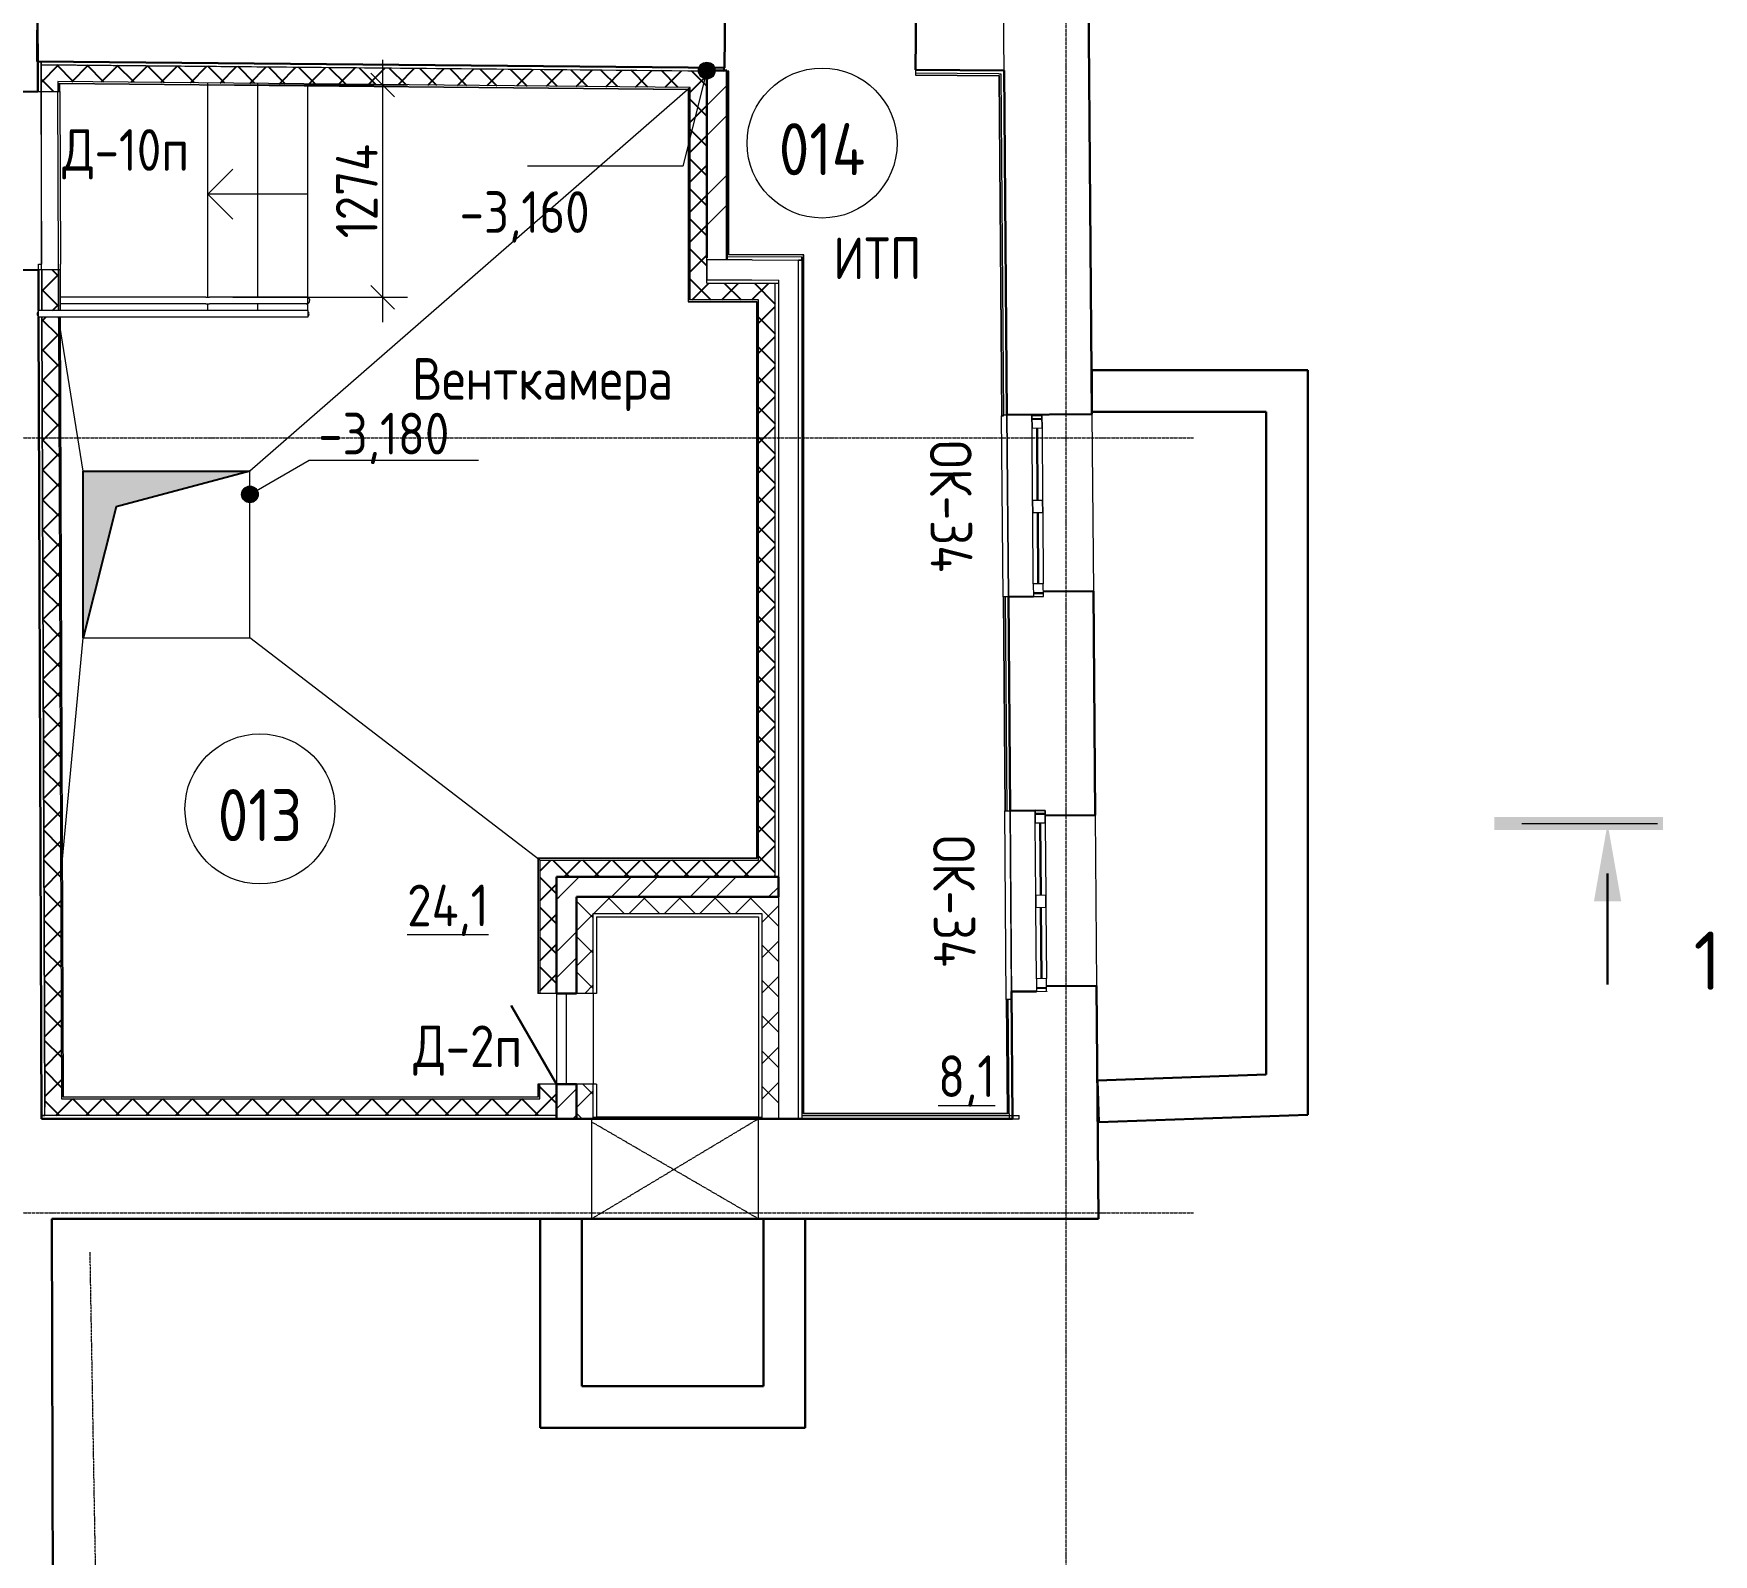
# Model space of a CAD drawing. Header units: millimetres. Extents: x 504091 to 2165846, y 135022 to 442887.
# Drawn here: x 1536887 to 1546963, y 311933 to 321057 of the extents above; entities that cross this region are included whole.
import ezdxf

# ---------------------------------------------------------------- set-up
doc = ezdxf.new("R2010")
doc.units = ezdxf.units.MM
for name, pattern in [('ADSK_Линия сетки', [25, 20, -2.5, 0, -2.5]), ('ADSK_Штриховая_ш3 п1_5', [4.5, 3, -1.5]), ('ADSK_Штрихпунктирная 2 точки_ш15 п1_5 п1_5 п1_5', [19.5, 15, -1.5, 0, -1.5, 0, -1.5]), ('осеваяX2', [4, 2.5, -0.5, 0.5, -0.5])]:
    doc.linetypes.add(name, pattern=pattern)
doc.layers.get('Defpoints').update_dxf_attribs({"color": 255})
for name, color, linetype, lineweight in [('_ Окна', 7, 'Continuous', 30), ('Аннотация', 7, 'Continuous', 9), ('Двери', 7, 'Continuous', 20), ('Лестницы', 7, 'Continuous', 18), ('Марки дверей', 7, 'Continuous', 20), ('Марки окон', 7, 'Continuous', 20), ('Марки помещений', 7, 'Continuous', 20), ('Ограждение', 7, 'Continuous', 18), ('Окна', 7, 'Continuous', 18), ('Оси', 165, 'осеваяX2', 13), ('отметки', 7, 'Continuous', 20), ('Перекрытие', 7, 'Continuous', 18), ('размеры', 7, 'Continuous', 9), ('Разрезы', 7, 'Continuous', 9), ('Стены внутренние', 7, 'Continuous', 18), ('Стены наружные', 7, 'Continuous', 18), ('Стены несущие', 7, 'Continuous', 30), ('Стены отделка', 7, 'Continuous', 30), ('Стены перегородки', 7, 'Continuous', 30), ('Стены штриховка', 7, 'Continuous', 18), ('Стрелки вверх', 7, 'Continuous', 18)]:
    doc.layers.add(name, color=color, linetype=linetype, lineweight=lineweight)
doc.layers.add('Линии', color=7, linetype='Continuous', lineweight=9, true_color=0x00a600)
doc.layers.add('Штриховка', color=252, linetype='Continuous')
doc.styles.add('GOST Common', font='GOST_Common.ttf', dxfattribs={"width": 0.9, "height": 350})
doc.styles.add('GOST Common_1', font='GOST_Common.ttf', dxfattribs={"width": 0.9, "height": 250})
doc.styles.add('GOST Common_2', font='GOST_Common.ttf', dxfattribs={"width": 0.9, "height": 200})
doc.styles.add('GOST Common_3', font='GOST_Common.ttf', dxfattribs={"height": 250})
doc.dimstyles.new('ADSK_Основной_2_5_мм_Округление_до_1_мм', dxfattribs={"dimscale": 304.8, "dimtxt": 251.428749, "dimasz": 0.463911, "dimexe": 0.492126, "dimexo": 0.492126, "dimgap": 0.098425, "dimtad": 1, "dimdec": 0, "dimdsep": 46, "dimtxsty": 'GOST Common_1', "dimblk1": 'OBLIQUE', "dimblk2": 'OBLIQUE', "dimsah": 1, "dimcen": 0.09, "dimdle": 0.492126, "dimazin": 2, "dimtfac": 1, "dimtdec": 4, "dimtix": 1, "dimtmove": 0, "dimatfit": 3, "dimfxl": 0, "dimtvp": 1, "dimtolj": 1, "dimtzin": 0, "dimlwd": 20, "dimlwe": 20, "dimarcsym": 0})
pattern_1 = [(45, (1487730.53, 305686.97), (-106.066, 106.066), []), (135, (1487730.53, 305686.97), (-106.066, -106.066), [])]
pattern_2 = [(45, (1487730.53, 305686.97), (-235.7317, 235.7317), []), (45, (1487887.68, 305686.97), (-235.7317, 235.7317), [])]

# ---------------------------------------------------------------- blocks, each defined once
blk = doc.blocks.new('окна_rehau_двупольное - 1085х1220Н ОК34-3161617-План подвала')
at = {"layer": '_ Окна', "lineweight": 18}
for p, q in [((-542.5, -105), (-542.5, -45)), ((-542.5, -45), (-466.5, -45)), ((-466.5, -45), (-466.5, -105)), ((-35.5, -105), (-35.5, -45)), ((-35.5, -45), (40.5, -45)), ((40.5, -45), (40.5, -105)), ((466.5, -45), (466.5, -105)), ((542.5, -45), (466.5, -45)), ((542.5, -105), (542.5, -45)), ((-466.5, -105), (-542.5, -105)), ((40.5, -105), (-35.5, -105)), ((466.5, -105), (542.5, -105))]:
    blk.add_line(p, q, dxfattribs=at)
at = {"layer": '_ Окна'}
for p, q in [((-522.5, -105), (-522.5, -45)), ((-466.5, -75), (-35.5, -75)), ((40.5, -75), (466.5, -75)), ((522.5, -105), (522.5, -45))]:
    blk.add_line(p, q, dxfattribs=at)
at = {"layer": 'Окна'}
for p, q in [((-542.5, -45), (-542.5, -105)), ((-466.5, -45), (-542.5, -45)), ((-466.5, -45), (-35.5, -45)), ((40.5, -45), (-35.5, -45)), ((40.5, -45), (466.5, -45)), ((542.5, -45), (466.5, -45)), ((542.5, -105), (542.5, -45)), ((-542.5, -105), (-466.5, -105)), ((-35.5, -105), (-466.5, -105)), ((-35.5, -105), (40.5, -105)), ((466.5, -105), (40.5, -105)), ((466.5, -105), (542.5, -105))]:
    blk.add_line(p, q, dxfattribs=at)
blk = doc.blocks.new('AC_Дверь_Однопольная_Стальная - 545х1295 Л нов Д2п-6472559-План подвала')
at = {"layer": 'Двери', "lineweight": 30}
blk.add_line((-273, 60), (199, 333), dxfattribs=at)
blk = doc.blocks.new('Ограждение - 40-3256489-План подвала')
at = {"layer": 'Ограждение', "lineweight": 18}
blk.add_arc((0, 0), 20, 39.7748, 140.2252, dxfattribs=at)
blk = doc.blocks.new('Ограждение - 40-3098293-План подвала')
at = {"layer": 'Ограждение', "lineweight": 18}
blk.add_arc((0, 0), 20, 219.7748, 320.2252, dxfattribs=at)
blk = doc.blocks.new('Ограждение - Ограждение-3256397-План подвала')
at = {"layer": 'Ограждение'}
for p, q in [((49186, 13668), (49186, 13708)), ((50201, 13708), (49186, 13708)), ((50801, 13708), (50201, 13708)), ((50801, 13708), (50801, 13668)), ((50201, 13668), (49186, 13668)), ((50801, 13668), (50201, 13668))]:
    blk.add_line(p, q, dxfattribs=at)
for name, p, rotation in [('Ограждение - 40-3098293-План подвала', (49198, 13688), 269.9999999999997), ('Ограждение - 40-3256489-План подвала', (50789, 13688), 269.9999999999993)]:
    blk.add_blockref(name, p, dxfattribs=dict(rotation=rotation))
blk = doc.blocks.new('Тип перил - D40-V5-План подвала')
at = {"layer": 'Ограждение', "flags": 128}
for points in [[(50792, 13788), (50794, 13788), (50796, 13788), (50798, 13787), (50799, 13787), (50801, 13786), (50802, 13785), (50803, 13785), (50804, 13784), (50805, 13783), (50806, 13782), (50807, 13782), (50808, 13781), (50808, 13780), (50809, 13779), (50809, 13779), (50810, 13778), (50810, 13778), (50810, 13777), (50811, 13776), (50811, 13776), (50811, 13775), (50811, 13775), (50811, 13774), (50812, 13774), (50812, 13773), (50812, 13773), (50812, 13773), (50812, 13772), (50812, 13772), (50812, 13771), (50812, 13771), (50812, 13771), (50812, 13770), (50812, 13770), (50812, 13769), (50812, 13769), (50812, 13769), (50812, 13768), (50812, 13768), (50812, 13768)], [(50792, 13748), (50794, 13748), (50796, 13748), (50798, 13749), (50799, 13749), (50801, 13750), (50802, 13750), (50803, 13751), (50804, 13752), (50805, 13753), (50806, 13753), (50807, 13754), (50808, 13755), (50808, 13756), (50809, 13756), (50809, 13757), (50810, 13758), (50810, 13758), (50810, 13759), (50811, 13759), (50811, 13760), (50811, 13760), (50811, 13761), (50811, 13761), (50812, 13762), (50812, 13762), (50812, 13763), (50812, 13763), (50812, 13764), (50812, 13764), (50812, 13764), (50812, 13765), (50812, 13765), (50812, 13766), (50812, 13766), (50812, 13766), (50812, 13767), (50812, 13767), (50812, 13767), (50812, 13768), (50812, 13768)]]:
    blk.add_lwpolyline(points, dxfattribs=at)
blk = doc.blocks.new('Тип перил - Перила_Внутренний_-V6-План подвала')
at = {"layer": 'Ограждение'}
for p, q in [((50190, 13788), (49319, 13788)), ((50190, 13748), (49319, 13748)), ((50190, 13788), (50212, 13788)), ((50190, 13748), (50212, 13748)), ((50801, 13788), (50212, 13788)), ((50801, 13748), (50212, 13748)), ((50801, 13748), (50801, 13788))]:
    blk.add_line(p, q, dxfattribs=at)
blk = doc.blocks.new('Разрез - Номер вида сзади_3_5 мм-16063-План подвала')
at = {"layer": 'Разрезы'}
for points in [[(9.8, 0.4), (9.8, -0.39), (-0.33, -0.39), (-0.33, 0.4)], [(2.18, -4.67), (3, 0), (3.82, -4.67)]]:
    blk.add_hatch(color=256, dxfattribs=at).paths.add_polyline_path(points)
at = {"layer": 'Разрезы', "lineweight": 30}
blk.add_line((3, -3), (3, -9.66), dxfattribs=at)
blk = doc.blocks.new('_Oblique')
at = {"color": 0, "linetype": 'ByBlock', "lineweight": -2}
blk.add_line((-0.5, -0.5), (0.5, 0.5), dxfattribs=at)
blk = doc.blocks.new('*D4266')
at = {"layer": 'Defpoints', "color": 0, "lineweight": 20, "transparency": 16777216}
for p in [(1537932, 320749), (1537932, 319475), (1538981, 319475)]:
    blk.add_point(p, dxfattribs=at)
at = {"layer": 'размеры', "color": 0, "lineweight": 20, "transparency": 16777216}
for p, q in [((1538981, 320899), (1538981, 319325)), ((1538082, 320749), (1539131, 320749)), ((1538082, 319475), (1539131, 319475))]:
    blk.add_line(p, q, dxfattribs=at)
at = {"layer": 'размеры', "color": 0, "lineweight": 20, "transparency": 16777216, "xscale": 141.4, "yscale": 141.4, "zscale": 141.4}
for p, rotation in [((1538981, 320749), 90), ((1538981, 319475), 270)]:
    blk.add_blockref('_Oblique', p, dxfattribs=dict(at, rotation=rotation))
at = {"layer": 'размеры', "color": 0, "lineweight": 20, "transparency": 16777216, "insert": (1538826, 320112), "char_height": 250, "width": 726.16, "attachment_point": 5, "rotation": 90, "style": 'GOST Common_1'}
blk.add_mtext('\\A1;1274', dxfattribs=at)
blk = doc.blocks.new('оси')
at = {"layer": 'Оси', "linetype": 'ADSK_Линия сетки'}
for p, q in [((61850, -2196.5), (61850, 46378)), ((-3614.3, 15100), (62615.4, 15100)), ((-3614.3, 10450), (62615.4, 10450))]:
    blk.add_line(p, q, dxfattribs=at)

msp = doc.modelspace()

# ---------------------------------------------------------------- hatches: boundary and pattern name
at = {"layer": 'отметки'}
h = msp.add_hatch(color=256, dxfattribs=at)
edge = h.paths.add_edge_path()
edge.add_arc((1540925.6569, 320835.6712), 50, 0, 360)
h = msp.add_hatch(color=256, dxfattribs=at)
edge = h.paths.add_edge_path()
edge.add_arc((1538185.2895, 318292.6702), 50, 0, 360)
at = {"layer": 'Стены внутренние', "lineweight": 9}
h = msp.add_hatch(dxfattribs=at)
h.set_pattern_fill('ANSI32', color=256, scale=40)
h.set_pattern_definition([(45, (1487730.53, 305686.97), (-269.4077, 269.4077), []), (45, (1487910.13, 305686.97), (-269.4077, 269.4077), [])])
h.paths.add_polyline_path([(1540925.6217, 319699.6541), (1541045.6217, 319699.6541), (1541045.6569, 320835.6712), (1541027.6345, 320835.6712), (1541027.595, 320831.492), (1540925.6569, 320831.492), (1540925.6569, 319786.7952)])
h = msp.add_hatch(dxfattribs=at)
h.set_pattern_fill('FP_2', color=256, style=0, pattern_type=2)
h.set_pattern_definition(pattern_2)
h.paths.add_polyline_path([(1540144.1556, 315878.2387), (1541354.844, 315878.2387), (1541354.844, 315998.2387), (1540024.1556, 315998.2387), (1540024.1556, 315878.2387), (1540084.1556, 315878.2387)])
h = msp.add_hatch(dxfattribs=at)
h.set_pattern_fill('FP_2', color=256, style=0, pattern_type=2)
h.set_pattern_definition(pattern_2)
h.paths.add_polyline_path([(1540024.1556, 314546.4008), (1540144.1556, 314546.4008), (1540144.1556, 314582.7493), (1540024.1556, 314582.7493), (1540024.1556, 314566.4008)])
h.paths.add_polyline_path([(1540144.1556, 315449.0793), (1540144.1556, 315878.2387), (1540024.1556, 315878.2387), (1540024.1556, 315449.0793), (1540084.1556, 315449.0793)])
h = msp.add_hatch(dxfattribs=at)
h.set_pattern_fill('FP_3', color=256, style=0, pattern_type=2)
h.set_pattern_definition(pattern_1)
h.paths.add_polyline_path([(1540244.1556, 315778.2387), (1541354.844, 315778.2387), (1541354.844, 315878.2387), (1540144.1556, 315878.2387), (1540144.1556, 315778.2387)])
h = msp.add_hatch(dxfattribs=at)
h.set_pattern_fill('FP_3', color=256, style=0, pattern_type=2)
h.set_pattern_definition(pattern_1)
h.paths.add_polyline_path([(1540244.1556, 314546.4008), (1540244.1556, 314582.7493), (1540144.1556, 314582.7493), (1540144.1556, 314546.4008)])
h.paths.add_polyline_path([(1540144.1556, 315449.0793), (1540244.1556, 315449.0793), (1540244.1556, 315778.2387), (1540144.1556, 315778.2387), (1540144.1556, 315660.5933)])
h = msp.add_hatch(dxfattribs=at)
h.set_pattern_fill('FP_3', color=256, style=0, pattern_type=2)
h.set_pattern_definition(pattern_1)
h.paths.add_polyline_path([(1541354.844, 314546.4008), (1541354.844, 315778.2387), (1541254.844, 315778.2387), (1541254.844, 314546.4008)])
h = msp.add_hatch(dxfattribs=at)
h.set_pattern_fill('FP_2', color=256, style=0, pattern_type=2)
h.set_pattern_definition(pattern_2)
h.paths.add_polyline_path([(1540084.1556, 314582.7493), (1540144.1556, 314582.7493), (1540144.1556, 314753.9008), (1540024.1556, 314753.9008), (1540024.1556, 314582.7493)])
h.paths.add_polyline_path([(1540144.1556, 315298.9008), (1540144.1556, 315449.0793), (1540024.1556, 315449.0793), (1540024.1556, 315298.9008), (1540084.1556, 315298.9008)])
h = msp.add_hatch(dxfattribs=at)
h.set_pattern_fill('FP_3', color=256, style=0, pattern_type=2)
h.set_pattern_definition(pattern_1)
h.paths.add_polyline_path([(1540144.1556, 314582.7493), (1540244.1556, 314582.7493), (1540244.1556, 314753.9008), (1540144.1556, 314753.9008), (1540144.1556, 314623.3498)])
h.paths.add_polyline_path([(1540234.4403, 315298.9008), (1540244.1556, 315298.9008), (1540244.1556, 315449.0793), (1540144.1556, 315449.0793), (1540144.1556, 315298.9008)])
at = {"layer": 'Штриховка'}
h = msp.add_hatch(dxfattribs=at)
h.set_pattern_fill('ANSI37', color=256, scale=40)
h.set_pattern_definition([(45, (1487730.53, 305686.97), (-89.80256, 89.80256), []), (135, (1487730.53, 305686.97), (-89.80256, -89.80256), [])])
h.paths.add_polyline_path([(1537037.7055, 319354.8234), (1536937.7052, 319354.8234), (1536955.1458, 314566.4008), (1540024.1556, 314566.4008), (1540024.1556, 314753.9008), (1539924.1556, 314753.9008), (1539924.1556, 314666.4008), (1537054.7819, 314666.4008)])
h.paths.add_polyline_path([(1540925.6569, 320832.456), (1536932.1858, 320870.2202), (1536932.7716, 320709.3878), (1537032.7706, 320709.7521), (1537032.5538, 320769.2689), (1540825.6569, 320733.3994), (1540825.6569, 319460.1546), (1541234.844, 319458.8744), (1541234.844, 316098.2387), (1539924.1556, 316098.2387), (1539924.1556, 315298.9008), (1540024.1556, 315298.9008), (1540024.1556, 315998.2387), (1541334.844, 315998.2387), (1541334.844, 319558.5607), (1541196.5549, 319558.9934), (1540925.6569, 319559.841), (1540925.6569, 319559.8412), (1540925.6569, 319710.9055)])
h.paths.add_polyline_path([(1537036.6677, 319639.7591), (1536936.6687, 319639.3949), (1536937.5595, 319394.8234), (1537037.5598, 319394.8234)], flags=17)
h = msp.add_hatch(color=256, dxfattribs=at)
h.dxf.hatch_style = 1
h.paths.add_polyline_path([(1537185.2895, 317431.9763), (1537185.2895, 318431.9763), (1538185.2895, 318431.9763), (1537382.784, 318216.9456)])

# ---------------------------------------------------------------- linework, layer by layer
at = {"layer": 'Лестницы'}
for p, q in [((1537931.9238, 319474.4448), (1537931.9238, 320760.764)), ((1538231.9238, 319474.8234), (1538231.9238, 320757.927)), ((1538231.9238, 319474.8234), (1538231.9238, 320757.927)), ((1538531.9238, 319474.8234), (1538531.9238, 320755.0901)), ((1538531.9238, 319474.8234), (1538531.9238, 320755.0901)), ((1537931.9238, 319394.8234), (1537931.9238, 319435.2021)), ((1538231.9238, 319394.8234), (1538231.9238, 319434.8234)), ((1538231.9238, 319394.8234), (1538231.9238, 319434.8234)), ((1538531.9238, 319394.8234), (1538531.9238, 319434.8234)), ((1538531.9238, 319394.8234), (1538531.9238, 319434.8234))]:
    msp.add_line(p, q, dxfattribs=at)
at = {"layer": 'Линии', "color": 7, "linetype": 'ADSK_Штриховая_ш3 п1_5'}
for p, q in [((1540234.844, 314546.4008), (1540234.844, 313946.4008)), ((1541234.844, 314546.4008), (1540234.844, 314546.4008)), ((1540234.844, 313946.4008), (1541234.844, 314546.4008)), ((1541234.844, 313946.4008), (1540234.844, 314527.2515)), ((1541234.844, 313946.4008), (1541234.844, 314546.4008)), ((1540234.844, 313946.4008), (1541234.844, 313946.4008))]:
    msp.add_line(p, q, dxfattribs=at)
at = {"layer": 'Линии', "color": 7, "linetype": 'ADSK_Штрихпунктирная 2 точки_ш15 п1_5 п1_5 п1_5'}
msp.add_line((1537371.3916, 305329.5031), (1537226.5323, 313746.4008), dxfattribs=at)
at = {"layer": 'Линии', "color": 7}
for centre in [(1541616.9057, 320400.4672), (1538245.3362, 316405.2321)]:
    msp.add_circle(centre, 450, dxfattribs=at)
at = {"layer": 'отметки', "lineweight": 20}
for p, q in [((1540925.6569, 320835.6712), (1540781.1989, 320260.8395)), ((1540781.1989, 320260.8395), (1539849.9911, 320260.8395)), ((1538185.2895, 318292.6702), (1538540.9117, 318497.9888)), ((1538540.9117, 318497.9888), (1539556.4773, 318497.9888))]:
    msp.add_line(p, q, dxfattribs=at)
at = {"layer": 'отметки'}
for centre in [(1540925.6569, 320835.6712), (1538185.2895, 318292.6702)]:
    msp.add_circle(centre, 50, dxfattribs=at)
at = {"layer": 'Перекрытие'}
for p, q in [((1542708.528, 320834.1729), (1542708.5165, 320835.5955)), ((1537931.9238, 319474.4448), (1537931.9238, 320760.764)), ((1540825.6569, 320733.3994), (1538185.2895, 318431.9763)), ((1536931.9238, 320709.3847), (1536931.9238, 319639.3776)), ((1537931.9238, 319394.8234), (1537931.9238, 319435.2021)), ((1537185.2895, 318431.9763), (1537037.7049, 319355.0056)), ((1538185.2895, 318431.9763), (1537185.2895, 318431.9763)), ((1537185.2895, 318431.9763), (1537185.2895, 317431.9763)), ((1538185.2895, 317431.9763), (1538185.2895, 318431.9763)), ((1537049.931, 315998.2387), (1537185.2895, 317431.9763)), ((1537185.2895, 317431.9763), (1538185.2895, 317431.9763)), ((1539924.1556, 316098.2387), (1538185.2895, 317431.9763)), ((1540024.1556, 315298.9008), (1540024.1556, 314753.9008)), ((1540084.1556, 314753.9008), (1540084.1556, 315298.9008)), ((1540244.1556, 315298.9008), (1540244.1556, 314753.9008))]:
    msp.add_line(p, q, dxfattribs=at)
at = {"layer": 'Разрезы', "lineweight": 20}
msp.add_line((1545814.9509, 316317.7263), (1546628.6644, 316317.7263), dxfattribs=at)
at = {"layer": 'Стены внутренние'}
for p, q in [((1541031.189, 320835.6712), (1541031.3373, 320851.4048)), ((1536936.5409, 319674.3947), (1536932.7712, 320709.3878)), ((1536916.5414, 319674.3219), (1536936.5413, 319674.3947)), ((1536916.6689, 319639.3221), (1536916.5414, 319674.3219)), ((1542725.31, 318769.8769), (1542734.1832, 317678.413)), ((1542734.5766, 317678.4162), (1542725.6971, 318770.6513)), ((1543235.6803, 318774.7973), (1543244.3158, 317712.5612)), ((1542744.6198, 316394.6414), (1542753.8204, 315262.9076)), ((1542753.8335, 315309.6804), (1542745.0132, 316394.6446)), ((1543255.2402, 316368.7916), (1543263.5728, 315343.8254))]:
    msp.add_line(p, q, dxfattribs=at)
at = {"layer": 'Стены наружные'}
for p, q in [((1537036.5409, 319674.5768), (1537032.7706, 320709.7521)), ((1537044.7705, 320709.7958), (1537048.5408, 319674.6205)), ((1542702.1843, 317678.1528), (1542693.3639, 318763.117)), ((1542721.8215, 315262.6475), (1542712.6209, 316394.3812))]:
    msp.add_line(p, q, dxfattribs=at)
at = {"layer": 'Стены несущие'}
for p, q in [((1536912.7717, 320709.315), (1536894.7592, 325654.7817)), ((1543235.6803, 318774.7973), (1543195.9282, 323664.5722)), ((1536911.8832, 321270.2523), (1536908.3015, 320890.2692)), ((1541031.3373, 320851.4048), (1541034.9191, 321231.388)), ((1542180.9103, 321220.5857), (1542177.3286, 320840.6026)), ((1536908.3015, 320890.2692), (1541031.3373, 320851.4048)), ((1540925.6569, 320835.6712), (1540925.6569, 319710.9055)), ((1541045.6569, 320835.6712), (1540925.6569, 320835.6712)), ((1541045.6211, 319699.4663), (1541045.6569, 320835.6712)), ((1542177.3286, 320840.6026), (1542708.9099, 320835.5918)), ((1542708.9099, 320835.5918), (1542725.6971, 318770.6513)), ((1536402.7751, 320707.4575), (1536912.7717, 320709.315)), ((1536916.6689, 319639.3221), (1536406.6722, 319637.4646)), ((1536917.5594, 319394.8234), (1536916.6689, 319639.3221)), ((1536935.2185, 314546.4008), (1536917.7051, 319354.8234)), ((1544531.0625, 319038.7592), (1543235.5667, 319038.7592)), ((1543235.5667, 319038.7592), (1543235.5667, 318788.7592)), ((1544531.0625, 314570.5275), (1544531.0625, 319038.7592)), ((1542725.6971, 318770.6513), (1543235.6803, 318774.7973)), ((1543235.5667, 318788.7592), (1544281.0625, 318788.7592)), ((1544281.0625, 318788.7592), (1544281.0625, 314811.7417)), ((1543244.3158, 317712.5612), (1542944.3258, 317710.1224)), ((1543255.2402, 316368.7916), (1543244.3158, 317712.5612)), ((1542884.5716, 317679.6356), (1542734.5766, 317678.4162)), ((1542734.5766, 317678.4162), (1542745.0132, 316394.6446)), ((1542944.5778, 317679.1234), (1542944.5696, 317680.1233)), ((1542745.0132, 316394.6446), (1542895.0082, 316395.864)), ((1542955.2501, 316366.3527), (1543255.2402, 316368.7916)), ((1541354.844, 315998.2387), (1540024.1556, 315998.2387)), ((1540024.1556, 315298.9008), (1540024.1556, 315998.2387)), ((1541354.844, 315878.2387), (1541354.844, 315998.2387)), ((1540144.1556, 315878.2387), (1541354.844, 315878.2387)), ((1540144.1556, 315298.9008), (1540144.1556, 315878.2387)), ((1540144.1556, 315298.9008), (1540024.1556, 315298.9008)), ((1542903.8286, 315310.8998), (1542753.8335, 315309.6804)), ((1542753.8335, 315309.6804), (1542760.0387, 314546.4008)), ((1543263.5728, 315343.8254), (1542963.5827, 315341.3866)), ((1542963.8347, 315310.3876), (1542963.8266, 315311.3876)), ((1543274.9334, 313946.4008), (1543263.5728, 315343.8254)), ((1544281.0625, 314811.7417), (1543268.1931, 314775.4984)), ((1543268.1931, 314775.4984), (1543277.1331, 314525.6583)), ((1540144.1556, 314753.9008), (1540024.1556, 314753.9008)), ((1540024.1556, 314546.4008), (1540024.1556, 314753.9008)), ((1540144.1556, 314753.9008), (1540144.1556, 314546.4008)), ((1543277.1331, 314525.6583), (1544531.0625, 314570.5275)), ((1542760.0387, 314546.4008), (1536935.2185, 314546.4008)), ((1536996.7592, 313946.4008), (1543274.9334, 313946.4008)), ((1537022.4568, 305509.9112), (1536996.7592, 313946.4008)), ((1539925.5267, 313946.4008), (1539925.5267, 312692.5127)), ((1540175.5267, 312942.5127), (1540175.5267, 313946.4008)), ((1541265.5267, 313946.4008), (1541265.5267, 312942.5127)), ((1541515.5267, 312692.5127), (1541515.5267, 313946.4008)), ((1541265.5267, 312942.5127), (1540175.5267, 312942.5127)), ((1539925.5267, 312692.5127), (1541515.5267, 312692.5127))]:
    msp.add_line(p, q, dxfattribs=at)
at = {"layer": 'Стены отделка', "lineweight": 9}
for p, q in [((1536932.1129, 320890.2218), (1536912.1131, 320890.149)), ((1536932.1129, 320890.2218), (1536931.9238, 320870.2227)), ((1536931.9238, 320870.2227), (1541027.595, 320831.492)), ((1541027.7841, 320851.4911), (1536932.1129, 320890.2218)), ((1536932.7716, 320709.3878), (1536932.1129, 320890.2218)), ((1540925.6569, 320832.4583), (1536932.1854, 320870.2225)), ((1536932.1854, 320870.2225), (1536932.7712, 320709.3878)), ((1541027.595, 320831.492), (1541027.7841, 320851.4911)), ((1541057.7704, 320831.2067), (1541045.6569, 320831.3212)), ((1541057.6569, 320819.2072), (1541057.7704, 320831.2067)), ((1541057.6569, 319731.4288), (1541057.6569, 320819.2072)), ((1542177.1334, 320840.6223), (1542176.8308, 320808.6238)), ((1542688.5143, 320835.7865), (1542177.1334, 320840.6223)), ((1542676.6755, 320815.8975), (1542688.6769, 320815.784)), ((1542688.5287, 320834.0103), (1542688.5143, 320835.7865)), ((1542708.528, 320834.1729), (1542688.5287, 320834.0103)), ((1542725.31, 318769.8769), (1542708.528, 320834.1729)), ((1540825.6569, 320733.3994), (1537032.5538, 320769.2689)), ((1537032.5538, 320769.2689), (1537032.7706, 320709.7521)), ((1537044.598, 320757.1544), (1540813.6569, 320721.5124)), ((1537044.7705, 320709.7958), (1537044.598, 320757.1544)), ((1540813.6569, 320721.5124), (1540813.6569, 319448.1921)), ((1540825.6569, 319460.1546), (1540825.6569, 320733.3994)), ((1542176.8308, 320808.6238), (1542676.7731, 320803.8961)), ((1542676.7731, 320803.8961), (1542693.3639, 318763.117)), ((1536912.7717, 320709.315), (1537044.7705, 320709.7958)), ((1540925.6569, 319559.841), (1540925.6569, 319710.9055)), ((1541045.6217, 319719.838), (1541494.844, 319718.0609)), ((1541504.844, 319730.0297), (1541057.6569, 319731.4288)), ((1541494.7767, 319698.061), (1541494.8392, 319718.0609)), ((1541494.844, 319718.0609), (1541494.844, 314546.4008)), ((1541506.844, 314578.4008), (1541506.844, 319728.0234)), ((1537048.6677, 319639.8029), (1536916.6689, 319639.3221)), ((1536916.6689, 319639.3221), (1536917.5594, 319394.8234)), ((1537037.5592, 319395.0056), (1537036.5409, 319674.5768)), ((1537049.5593, 319395.0056), (1537048.5408, 319674.6205)), ((1541474.844, 319698.1234), (1541494.7767, 319698.061)), ((1541494.844, 319698.1088), (1541474.844, 319698.1088)), ((1541334.844, 319558.561), (1540925.6569, 319559.8412)), ((1540925.6569, 319559.841), (1541196.5549, 319558.9934)), ((1541196.5549, 319558.9934), (1541356.9546, 319558.4915)), ((1541334.844, 315998.2387), (1541334.844, 319558.561)), ((1541354.844, 319558.5127), (1541334.844, 319558.5127)), ((1541356.9546, 319558.4915), (1541357.0172, 319578.4914)), ((1540813.6569, 319448.1921), (1541222.844, 319446.9118)), ((1541234.844, 319458.8744), (1540825.6569, 319460.1546)), ((1541222.844, 319446.9118), (1541222.844, 316110.2387)), ((1541234.844, 316098.2387), (1541234.844, 319458.8744)), ((1536917.7051, 319354.8234), (1536935.1456, 314566.4008)), ((1537037.7049, 319355.0056), (1537054.7819, 314666.4008)), ((1537066.7382, 314678.4008), (1537049.705, 319355.0056)), ((1542693.3639, 318763.117), (1542705.3635, 318763.2145)), ((1542705.3107, 318769.7143), (1542725.31, 318769.8769)), ((1542705.3635, 318763.2145), (1542705.3107, 318769.7143)), ((1542734.1832, 317678.413), (1542702.1843, 317678.1528)), ((1542702.1843, 317678.1528), (1542712.6209, 316394.3812)), ((1542714.1839, 317678.2504), (1542714.192, 317677.2504)), ((1542744.6198, 316394.6414), (1542734.1832, 317678.413)), ((1542712.6209, 316394.3812), (1542744.6198, 316394.6414)), ((1541222.844, 316110.2387), (1539912.1556, 316110.2387)), ((1539912.1556, 316110.2387), (1539912.1556, 315298.9008)), ((1539924.1556, 316098.2387), (1541234.844, 316098.2387)), ((1539924.1556, 316098.2387), (1539924.1556, 315298.9008)), ((1541334.844, 315998.2387), (1541354.844, 315998.2387)), ((1540244.1556, 315778.2387), (1541254.844, 315778.2387)), ((1541254.844, 315778.2387), (1541254.844, 314546.4008)), ((1540264.1556, 315758.2387), (1540264.1556, 315298.9008)), ((1540264.1556, 315758.2387), (1541234.844, 315758.2387)), ((1541234.844, 315758.2387), (1541234.844, 314556.4008)), ((1540024.1556, 315298.9008), (1539912.1556, 315298.9008)), ((1540264.1556, 315298.9008), (1540144.1556, 315298.9008)), ((1542753.8204, 315262.9076), (1542721.8215, 315262.6475)), ((1542721.8215, 315262.6475), (1542727.3841, 314578.4008)), ((1542759.6453, 314546.4008), (1542753.8204, 315262.9076)), ((1537066.7382, 314678.4008), (1539912.1556, 314678.4008)), ((1539912.1556, 314753.9008), (1539912.1556, 314678.4008)), ((1540024.1556, 314753.9008), (1539912.1556, 314753.9008)), ((1539924.1556, 314666.4008), (1539924.1556, 314753.9008)), ((1540264.1556, 314753.9008), (1540144.1556, 314753.9008)), ((1540264.1556, 314753.9008), (1540264.1556, 314556.4008)), ((1536955.1454, 314566.4008), (1536954.9633, 314616.4008)), ((1536955.1455, 314566.4736), (1536954.9636, 314616.4008)), ((1537054.7819, 314666.4008), (1539924.1556, 314666.4008)), ((1542727.3841, 314578.4008), (1541506.844, 314578.4008)), ((1542739.4008, 314576.4008), (1542739.646, 314546.2382)), ((1536935.1456, 314566.4008), (1536955.1455, 314566.4736)), ((1536935.2185, 314566.4008), (1536935.2185, 314546.4008)), ((1540024.1556, 314566.4008), (1536935.2185, 314566.4008)), ((1540244.1556, 314546.4008), (1540244.1556, 314556.4008)), ((1541234.844, 314556.4008), (1540264.1556, 314556.4008)), ((1541494.844, 314566.4008), (1542799.644, 314566.4008)), ((1542739.646, 314546.2382), (1542759.6453, 314546.4008)), ((1542760.0387, 314546.4008), (1542799.644, 314546.4008)), ((1542799.644, 314546.4008), (1542799.644, 314566.4008))]:
    msp.add_line(p, q, dxfattribs=at)
at = {"layer": 'Стены перегородки', "lineweight": 18}
for p, q in [((1541196.993, 319698.9927), (1540925.6569, 319699.8417)), ((1540925.6569, 319699.8417), (1540925.6569, 319579.8411)), ((1541196.993, 319698.9927), (1541474.844, 319698.1234)), ((1541474.844, 314546.4008), (1541474.844, 319698.1234)), ((1540925.6569, 319579.8411), (1541196.6175, 319578.9933)), ((1541196.6175, 319578.9933), (1541357.0172, 319578.4914)), ((1541354.844, 319578.4982), (1541354.844, 314546.4008))]:
    msp.add_line(p, q, dxfattribs=at)
at = {"layer": 'Стены штриховка'}
for p, q in [((1542708.9099, 320835.5918), (1542705.8203, 321215.6378)), ((1541055.6569, 319729.4351), (1541055.6569, 320819.2261)), ((1541055.6569, 320819.2261), (1541057.6569, 320819.2072)), ((1542676.6755, 320815.8975), (1542176.9443, 320820.6232)), ((1542688.6769, 320815.784), (1542705.3107, 318769.7143)), ((1537042.5906, 320759.1735), (1540815.6569, 320723.4935)), ((1537042.7705, 320709.7885), (1537042.5906, 320759.1735)), ((1540815.6569, 320723.4935), (1540815.6569, 319450.1859)), ((1542176.8497, 320810.6237), (1542678.7571, 320805.8774)), ((1542678.7571, 320805.8774), (1542695.3638, 318763.1332)), ((1541506.844, 319728.0234), (1541055.6569, 319729.4351)), ((1541504.844, 314576.4008), (1541504.844, 319730.0297)), ((1541506.844, 319730.0234), (1541504.844, 319730.0297)), ((1541506.844, 319728.0234), (1541506.844, 319730.0234)), ((1536936.6684, 319639.3949), (1536937.5592, 319394.8234)), ((1536937.5595, 319394.8234), (1536936.6687, 319639.3949)), ((1537047.5593, 319395.0056), (1537046.6677, 319639.7956)), ((1540815.6569, 319450.1859), (1541224.844, 319448.9056)), ((1541224.844, 319448.9056), (1541224.844, 316108.2387)), ((1536937.7049, 319354.8234), (1536954.9633, 314616.4008)), ((1536954.9636, 314616.4008), (1536937.7052, 319354.8234)), ((1537064.7455, 314676.4008), (1537047.7049, 319355.0056)), ((1542704.1842, 317678.1691), (1542714.6208, 316394.3975)), ((1542714.192, 317677.2504), (1542724.6205, 316394.4788)), ((1541224.844, 316108.2387), (1539914.1556, 316108.2387)), ((1539914.1556, 316108.2387), (1539914.1556, 315298.9008)), ((1540244.1556, 315298.9008), (1540244.1556, 315778.2387)), ((1542723.8214, 315262.6637), (1542729.4005, 314576.4008)), ((1542739.4008, 314576.4008), (1542733.8211, 315262.745)), ((1539914.1556, 314676.4008), (1537064.7455, 314676.4008)), ((1539914.1556, 314753.9008), (1539914.1556, 314676.4008)), ((1540244.1556, 314556.4008), (1540244.1556, 314753.9008)), ((1542729.4005, 314576.4008), (1541504.844, 314576.4008)), ((1540244.1556, 314556.4008), (1540264.1556, 314556.4008)), ((1541234.844, 314556.4008), (1541254.844, 314556.4008))]:
    msp.add_line(p, q, dxfattribs=at)
at = {"layer": 'Стрелки вверх'}
for p, q in [((1537931.9238, 320093.9576), (1538081.9238, 320243.9576)), ((1538231.9238, 320093.9576), (1537931.9238, 320093.9576)), ((1537931.9238, 320093.9576), (1538081.9238, 319943.9576)), ((1538531.9238, 320093.9576), (1538231.9238, 320093.9576))]:
    msp.add_line(p, q, dxfattribs=at)
at = {"layer": 'Штриховка'}
msp.add_lwpolyline([(1537185.2895, 317431.9763), (1537185.2895, 318431.9763), (1538185.2895, 318431.9763), (1537382.784, 318216.9456)], close=True, dxfattribs=at)

# ---------------------------------------------------------------- block references
at = {"layer": 'Двери', "color": 8, "true_color": 0x7f7f7f, "rotation": 90}
msp.add_blockref('AC_Дверь_Однопольная_Стальная - 545х1295 Л нов Д2п-6472559-План подвала', (1540084.1556, 315026.4008), dxfattribs=at)
at = {"layer": 'Ограждение'}
for name in ['Тип перил - Перила_Внутренний_-V6-План подвала', 'Тип перил - D40-V5-План подвала', 'Ограждение - Ограждение-3256397-План подвала']:
    msp.add_blockref(name, (1487730.5267, 305686.9719), dxfattribs=at)
at = {"layer": 'Окна', "rotation": 270.465783681016}
for p in [(1542985.158, 318222.9712), (1543004.4149, 315854.2355)]:
    msp.add_blockref('окна_rehau_двупольное - 1085х1220Н ОК34-3161617-План подвала', p, dxfattribs=at)
at = {"layer": 'Разрезы', "lineweight": 50, "extrusion": (0, 0, -1), "xscale": 99.99999999999993, "yscale": 99.99999999999993, "zscale": 99.99999999999993}
msp.add_blockref('Разрез - Номер вида сзади_3_5 мм-16063-План подвала', (-1546628.6644, 316317.7263), dxfattribs=at)
at = {"layer": 'Штриховка'}
msp.add_blockref('оси', (1481230.092, 303531.9719), dxfattribs=at)

# ---------------------------------------------------------------- texts
at = {"layer": 'Аннотация', "lineweight": 9, "char_height": 312.5, "width": 520.211119, "attachment_point": 5, "line_spacing_factor": 1.022766, "style": 'GOST Common'}
for s, insert in [('014', (1541616.9057, 320363.5191)), ('013', (1538245.3362, 316368.2839))]:
    msp.add_mtext(s, dxfattribs=dict(at, insert=insert))
at = {"layer": 'Марки дверей', "lineweight": 9, "char_height": 250, "attachment_point": 5, "line_spacing_factor": 1.022766, "style": 'GOST Common_2'}
for s, insert, width in [('\\pt450,900,1350,1800,2250,2700,3150,3600,4050,4500,4950,5400,5850,6300,6750,7200,7650,8100,8550,9000,9450,9900,10350,10800,11250,11700,12150,12600,13050,13500,13950,14400;Д-10п', (1537439.7428, 320333.1887), 803.7), ('\\pt450,900,1350,1800,2250,2700,3150,3600,4050,4500,4950,5400,5850,6300,6750,7200,7650,8100,8550,9000,9450,9900,10350,10800,11250,11700,12150,12600,13050,13500,13950,14400;Д-2п', (1539491.5942, 314955.5445), 690.3)]:
    msp.add_mtext(s, dxfattribs=dict(at, insert=insert, width=width))
at = {"layer": 'Марки окон', "lineweight": 9, "char_height": 250, "width": 863.1, "attachment_point": 5, "rotation": 270.46578368, "line_spacing_factor": 1.022766, "style": 'GOST Common_2'}
for insert in [(1542390.4354, 318221.2939), (1542409.6923, 315852.5581)]:
    msp.add_mtext('\\pt450,900,1350,1800,2250,2700,3150,3600,4050,4500,4950,5400,5850,6300,6750,7200,7650,8100,8550,9000,9450,9900,10350,10800,11250,11700,12150,12600,13050,13500,13950,14400;ОК-34', dxfattribs=dict(at, insert=insert))
at = {"layer": 'Марки помещений', "lineweight": 9, "char_height": 250, "attachment_point": 5, "line_spacing_factor": 1.022766, "style": 'GOST Common_2'}
for s, insert, width in [('\\pt450,900,1350,1800,2250,2700,3150,3600,4050,4500,4950,5400,5850,6300,6750,7200,7650,8100,8550,9000,9450,9900,10350,10800,11250,11700,12150,12600,13050,13500,13950,14400;ИТП', (1541948.6699, 319709.4137), 541.8), ('\\pt450,900,1350,1800,2250,2700,3150,3600,4050,4500,4950,5400,5850,6300,6750,7200,7650,8100,8550,9000,9450,9900,10350,10800,11250,11700,12150,12600,13050,13500,13950,14400;Венткамера', (1539940.5948, 318951.4051), 1732.5), ('\\pt450,900,1350,1800,2250,2700,3150,3600,4050,4500,4950,5400,5850,6300,6750,7200,7650,8100,8550,9000,9450,9900,10350,10800,11250,11700,12150,12600,13050,13500,13950,14400;{\\L24,1}', (1539372.5503, 315797.1683), 535.5), ('\\pt450,900,1350,1800,2250,2700,3150,3600,4050,4500,4950,5400,5850,6300,6750,7200,7650,8100,8550,9000,9450,9900,10350,10800,11250,11700,12150,12600,13050,13500,13950,14400;{\\L8,1}', (1542484.1126, 314772.6405), 357.3)]:
    msp.add_mtext(s, dxfattribs=dict(at, insert=insert, width=width))
at = {"layer": 'отметки', "lineweight": 20, "char_height": 250, "width": 977.532294, "attachment_point": 1, "line_spacing_factor": 1.022761, "style": 'GOST Common_1'}
for s, insert in [('-3,160', (1539442.686, 320111.3962)), ('-3,180', (1538594.7132, 318782.1978))]:
    msp.add_mtext(s, dxfattribs=dict(at, insert=insert))
at = {"layer": 'Разрезы', "insert": (1546927.5009, 315494.5942), "char_height": 350, "width": 143.2, "attachment_point": 5, "line_spacing_factor": 1.022766, "style": 'GOST Common_3'}
msp.add_mtext('\\pt1016.001,2031.9985,3047.9995,4064.0005,5080.0015,6095.999,7112,8128.001,9143.9985,10159.9995,11176.0005,12192.0015,13207.999,14224,15240.001,16255.9985,17271.9995,18288.0005,19304.0015,20319.999,21336,22352.001,23367.9985,24383.9995,25400.0005,26416.0015,27431.999,28448,29464.001,30479.9985,31495.9995,32512.0005;1', dxfattribs=at)

# ---------------------------------------------------------------- dimensions: what is measured, and where the dimension line sits
at = {"layer": 'размеры', "lineweight": 20}
dim = msp.add_linear_dim(base=(1538980.8717, 319474.8234), p1=(1537931.9238, 320748.7634), p2=(1537931.9238, 319474.8234), angle=90, dimstyle='ADSK_Основной_2_5_мм_Округление_до_1_мм', override={"dimpost": '<>', "dimfxl": 1639.570772}, dxfattribs=at)
dim.commit()
dim.dimension.update_dxf_attribs({"geometry": '*D4266', "text_midpoint": (1538825.8717, 320111.7934)})

doc.saveas('drawing.dxf')
